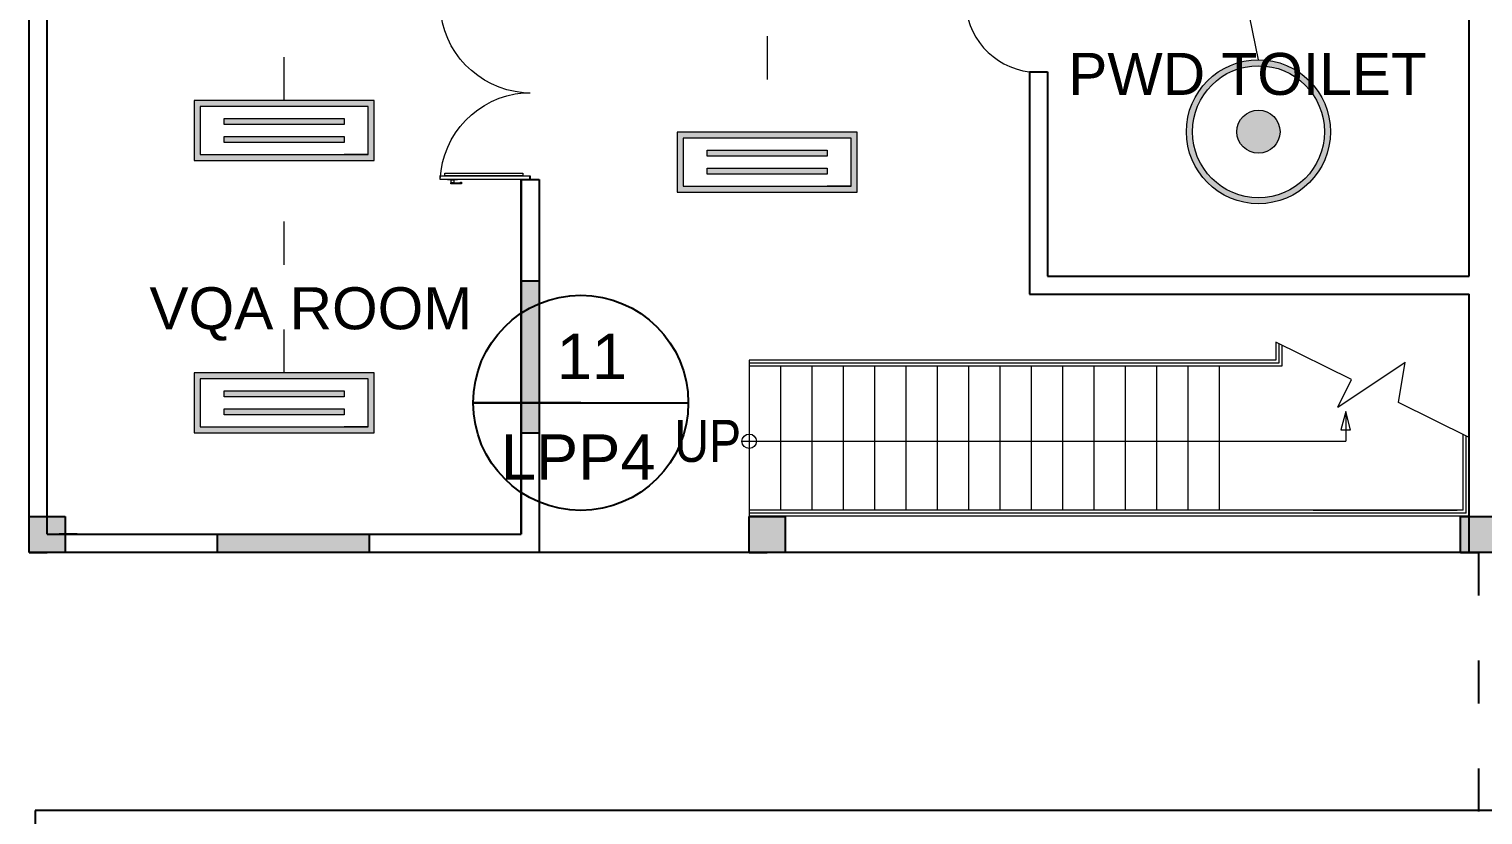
# Model space of a CAD drawing. Header units: millimetres. Extents: x 3339 to 2017737, y 4955 to 2748989.
# Drawn here: x 1486165 to 1498279, y 1287372 to 1293918 of the extents above; entities that cross this region are included whole.
import ezdxf

# ---------------------------------------------------------------- set-up
doc = ezdxf.new("R2010")
doc.units = ezdxf.units.MM
doc.header["$LTSCALE"] = 30
doc.linetypes.add('ACAD_ISO03W100', pattern=[30, 12, -18])
for name, color, linetype, lineweight in [('A-DETL-GENF', 92, 'Continuous', 13), ('A-DOOR', 31, 'Continuous', 13), ('LIGHT LINES', 6, 'ACAD_ISO03W100', 13), ('LIGHTS', 6, 'Continuous', 13), ('STAIR', 1, 'Continuous', 5), ('T-WAL', 4, 'Continuous', 5)]:
    doc.layers.add(name, color=color, linetype=linetype, lineweight=lineweight)
doc.layers.add('broken line', color=7, linetype='ACAD_ISO03W100', plot=False)
for name, color, linetype in [('DIM LINES', 7, 'Continuous'), ('TEXT', 7, 'Continuous'), ('window', 92, 'Continuous')]:
    doc.layers.add(name, color=color, linetype=linetype)
doc.styles.add('Arial Narrow', font='ARIALN.TTF', dxfattribs={"height": 200})
doc.styles.get("Standard").update_dxf_attribs({"font": 'arial.ttf'})
doc.dimstyles.new('GREEN', dxfattribs={"dimtxt": 1000, "dimasz": 600, "dimexe": 0.18, "dimexo": 0.0625, "dimgap": 0.09, "dimtad": 2, "dimdec": 0, "dimzin": 0, "dimdsep": 46, "dimtxsty": 'Standard', "dimblk": 'ARCHTICK', "dimcen": 0.09, "dimclrd": 3, "dimclre": 3, "dimclrt": 2, "dimadec": 0, "dimazin": 0, "dimtfac": 1, "dimtdec": 0, "dimtofl": 0, "dimtmove": 0, "dimatfit": 3, "dimfxl": 1, "dimtolj": 1, "dimtzin": 0, "dimarcsym": 0})

# ---------------------------------------------------------------- blocks, each defined once
blk = doc.blocks.new('double door no base 0.5')
at = {"color": 0}
for p, q in [((62065, 59903), (62095, 59903)), ((63478, 59903), (63508, 59903))]:
    blk.add_line(p, q, dxfattribs=at)
at = {"layer": 'A-DETL-GENF'}
for p, q in [((62095, 59843), (62095, 59193)), ((62118, 59843), (62095, 59843)), ((62118, 59193), (62118, 59843)), ((63456, 59193), (63456, 59843)), ((63456, 59843), (63478, 59843)), ((63478, 59843), (63478, 59193)), ((62036, 59324), (62027, 59332)), ((62027, 59332), (62027, 59271)), ((62042, 59332), (62027, 59332)), ((62027, 59271), (62036, 59271)), ((62037, 59271), (62027, 59271)), ((62027, 59271), (62027, 59242)), ((62027, 59242), (62037, 59242)), ((62036, 59271), (62036, 59324)), ((62036, 59324), (62042, 59324)), ((62037, 59242), (62037, 59271)), ((62037, 59268), (62037, 59244)), ((62061, 59268), (62037, 59268)), ((62037, 59244), (62061, 59244)), ((62042, 59324), (62042, 59332)), ((62065, 59299), (62061, 59294)), ((62061, 59294), (62061, 59218)), ((62061, 59244), (62061, 59268)), ((62065, 59214), (62065, 59299)), ((63508, 59214), (63508, 59299)), ((63508, 59299), (63513, 59294)), ((63513, 59294), (63513, 59218)), ((63513, 59244), (63513, 59268)), ((63513, 59268), (63537, 59268)), ((63537, 59244), (63513, 59244)), ((63532, 59324), (63532, 59332)), ((63532, 59332), (63546, 59332)), ((63538, 59324), (63532, 59324)), ((63537, 59271), (63546, 59271)), ((63537, 59242), (63537, 59271)), ((63537, 59268), (63537, 59244)), ((63546, 59242), (63537, 59242)), ((63538, 59324), (63546, 59332)), ((63538, 59271), (63538, 59324)), ((63546, 59271), (63538, 59271)), ((63546, 59332), (63546, 59271)), ((63546, 59271), (63546, 59242)), ((62061, 59218), (62065, 59214)), ((62095, 59193), (62118, 59193)), ((63478, 59193), (63456, 59193)), ((63513, 59218), (63508, 59214))]:
    blk.add_line(p, q, dxfattribs=at)
at = {"layer": 'A-DOOR', "lineweight": 18}
for p, q in [((62065, 59903), (62065, 59153)), ((62065, 59903), (62095, 59903)), ((62095, 59153), (62095, 59903)), ((63478, 59153), (63478, 59903)), ((63508, 59903), (63478, 59903)), ((63508, 59903), (63508, 59153)), ((62065, 59153), (62095, 59153)), ((63508, 59153), (63478, 59153))]:
    blk.add_line(p, q, dxfattribs=at)
at = {"layer": 'A-DOOR'}
blk.add_line((62787, 59847), (62787, 59903), dxfattribs=at)
for centre, start, end in [((62030, 59913), 272.6963, 355.0387), ((63544, 59913), 184.9613, 267.3037)]:
    blk.add_arc(centre, 760, start, end, dxfattribs=at)
blk = doc.blocks.new('_ArchTick')
at = {"color": 0, "linetype": 'ByBlock', "const_width": 0.15}
blk.add_lwpolyline([(-0.5, -0.5), (0.5, 0.5)], dxfattribs=at)
blk = doc.blocks.new('*D860')
at = {"layer": 'Defpoints', "color": 0, "transparency": 16777216}
for p in [(1486165, 1301709), (1526826, 1301709), (1519240, 1238709)]:
    blk.add_point(p, dxfattribs=at)
at = {"layer": 'DIM LINES', "color": 3, "linetype": 'ByBlock', "lineweight": -2, "transparency": 16777216}
for p, q in [((1486165, 1301709), (1526826, 1301709)), ((1526826, 1238709), (1526826, 1301709)), ((1519240, 1238709), (1526826, 1238709))]:
    blk.add_line(p, q, dxfattribs=at)
at = {"layer": 'DIM LINES', "color": 3, "lineweight": -2, "transparency": 16777216, "xscale": 600, "yscale": 600, "zscale": 600}
for p, rotation in [((1526826, 1301709), 90), ((1526826, 1238709), 270)]:
    blk.add_blockref('_ArchTick', p, dxfattribs=dict(at, rotation=rotation))
at = {"layer": 'DIM LINES', "color": 2, "transparency": 16777216, "insert": (1527337, 1270209), "char_height": 1000, "attachment_point": 5, "rotation": 90}
blk.add_mtext('\\A1;63000', dxfattribs=at)
blk = doc.blocks.new('Poste with lines')
h = blk.add_hatch(color=2)
h.dxf.hatch_style = 1
h.paths.add_polyline_path([(13203, 12318), (12903, 12318), (12903, 12018), (13203, 12018)])
at = {"color": 0}
for p, q in [((12903, 12018), (12903, 12318)), ((12903, 12318), (13203, 12318)), ((13203, 12318), (13203, 12018)), ((12903, 12018), (12903, 12168)), ((12903, 12018), (13053, 12018)), ((13053, 12018), (12903, 12018)), ((13203, 12018), (12903, 12018))]:
    blk.add_line(p, q, dxfattribs=at)

msp = doc.modelspace()

# ---------------------------------------------------------------- hatches: boundary and pattern name
at = {"layer": 'LIGHTS'}
h = msp.add_hatch(color=256, dxfattribs=at)
h.dxf.hatch_style = 1
h.paths.add_polyline_path([(1495808.1, 1293063.524, 1), (1497008.1, 1293063.524, 1)])
h.paths.add_polyline_path([(1496958.1, 1293063.524, -1), (1495858.1, 1293063.524, -1)], flags=16)
h.paths.add_polyline_path([(1496588.1, 1293063.524, -1), (1496228.1, 1293063.524, -1)], flags=0)
h = msp.add_hatch(color=256, dxfattribs=at)
h.dxf.hatch_style = 1
h.paths.add_polyline_path([(1489040.35, 1292824.413), (1489040.35, 1293324.413), (1487540.35, 1293324.413), (1487540.35, 1292824.413)])
h.paths.add_polyline_path([(1487590.35, 1292874.413), (1487590.35, 1293274.413), (1488990.35, 1293274.413), (1488990.35, 1292874.413), (1488790.35, 1292874.413)], flags=16)
h.paths.add_polyline_path([(1487790.35, 1292974.413), (1487790.35, 1293024.413), (1488790.35, 1293024.413), (1488790.35, 1292974.413)], flags=0)
h.paths.add_polyline_path([(1487790.35, 1293124.413), (1487790.35, 1293174.413), (1488790.35, 1293174.413), (1488790.35, 1293124.413)], flags=0)
h = msp.add_hatch(color=256, dxfattribs=at)
h.dxf.hatch_style = 1
h.paths.add_polyline_path([(1496588.1, 1293063.524, 1), (1496228.1, 1293063.524, 1)])
h = msp.add_hatch(color=256, dxfattribs=at)
h.dxf.hatch_style = 1
h.paths.add_polyline_path([(1487790.35, 1293174.413), (1487790.35, 1293124.413), (1488790.35, 1293124.413), (1488790.35, 1293174.413)])
h = msp.add_hatch(color=256, dxfattribs=at)
h.dxf.hatch_style = 1
h.paths.add_polyline_path([(1488790.35, 1292974.413), (1488790.35, 1293024.413), (1487790.35, 1293024.413), (1487790.35, 1292974.413)])
h = msp.add_hatch(color=256, dxfattribs=at)
h.dxf.hatch_style = 1
h.paths.add_polyline_path([(1491565.35, 1293059.357), (1491565.35, 1292559.357), (1493065.35, 1292559.357), (1493065.35, 1293059.357)])
h.paths.add_polyline_path([(1491615.35, 1292609.357), (1491615.35, 1293009.357), (1493015.35, 1293009.357), (1493015.35, 1292609.357), (1492815.35, 1292609.357)], flags=16)
h.paths.add_polyline_path([(1491815.35, 1292709.357), (1491815.35, 1292759.357), (1492815.35, 1292759.357), (1492815.35, 1292709.357)], flags=0)
h.paths.add_polyline_path([(1491815.35, 1292859.357), (1491815.35, 1292909.357), (1492815.35, 1292909.357), (1492815.35, 1292859.357)], flags=0)
h = msp.add_hatch(color=256, dxfattribs=at)
h.dxf.hatch_style = 1
h.paths.add_polyline_path([(1491815.35, 1292909.357), (1491815.35, 1292859.357), (1492815.35, 1292859.357), (1492815.35, 1292909.357)])
h = msp.add_hatch(color=256, dxfattribs=at)
h.dxf.hatch_style = 1
h.paths.add_polyline_path([(1492815.35, 1292709.357), (1492815.35, 1292759.357), (1491815.35, 1292759.357), (1491815.35, 1292709.357)])
h = msp.add_hatch(color=256, dxfattribs=at)
h.dxf.hatch_style = 1
h.paths.add_polyline_path([(1489040.35, 1290554.524), (1489040.35, 1291054.524), (1487540.35, 1291054.524), (1487540.35, 1290554.524)])
h.paths.add_polyline_path([(1487590.35, 1290604.524), (1487590.35, 1291004.524), (1488990.35, 1291004.524), (1488990.35, 1290604.524), (1488790.35, 1290604.524)], flags=16)
h.paths.add_polyline_path([(1487790.35, 1290704.524), (1487790.35, 1290754.524), (1488790.35, 1290754.524), (1488790.35, 1290704.524)], flags=0)
h.paths.add_polyline_path([(1487790.35, 1290854.524), (1487790.35, 1290904.524), (1488790.35, 1290904.524), (1488790.35, 1290854.524)], flags=0)
h = msp.add_hatch(color=256, dxfattribs=at)
h.dxf.hatch_style = 1
h.paths.add_polyline_path([(1487790.35, 1290904.524), (1487790.35, 1290854.524), (1488790.35, 1290854.524), (1488790.35, 1290904.524)])
h = msp.add_hatch(color=256, dxfattribs=at)
h.dxf.hatch_style = 1
h.paths.add_polyline_path([(1488790.35, 1290704.524), (1488790.35, 1290754.524), (1487790.35, 1290754.524), (1487790.35, 1290704.524)])
at = {"layer": 'window'}
h = msp.add_hatch(color=256, dxfattribs=at)
h.dxf.hatch_style = 1
h.paths.add_polyline_path([(1490265.35, 1291821.191), (1490265.35, 1290554.524), (1490415.35, 1290554.524), (1490415.35, 1291821.191)])
h = msp.add_hatch(color=256, dxfattribs=at)
h.dxf.hatch_style = 1
h.paths.add_polyline_path([(1488998.683, 1289709.357), (1487732.017, 1289709.357), (1487732.017, 1289559.357), (1488998.683, 1289559.357)])

# ---------------------------------------------------------------- linework, layer by layer
at = {"color": 0}
for p, q in [((1486165.35, 1289559.357), (1486165.35, 1301559.357)), ((1486315.35, 1289709.357), (1486315.35, 1298709.357)), ((1498165.35, 1291859.357), (1498165.35, 1294267.691)), ((1494500.85, 1293561.815), (1494500.85, 1291709.357)), ((1494500.85, 1293561.815), (1494650.85, 1293561.815)), ((1494650.85, 1293561.815), (1494650.85, 1291859.357)), ((1490265.35, 1293389.695), (1490265.35, 1293386.02)), ((1490265.35, 1292666.357), (1490265.35, 1289709.357)), ((1490265.35, 1292666.357), (1490415.35, 1292666.357)), ((1490415.35, 1292666.357), (1490415.35, 1289559.357)), ((1494650.85, 1291859.357), (1498165.35, 1291859.357)), ((1494650.85, 1291859.357), (1498165.35, 1291859.357)), ((1494500.85, 1291709.357), (1498165.35, 1291709.357)), ((1498165.35, 1289559.357), (1498165.35, 1291709.357)), ((1498165.35, 1289559.357), (1498165.35, 1291709.357)), ((1486315.35, 1289709.357), (1490265.35, 1289709.357)), ((1486565.35, 1289709.357), (1486415.35, 1289709.357)), ((1510215.35, 1289559.357), (1486165.35, 1289559.357)), ((1510215.35, 1287409.357), (1486215.35, 1287409.357)), ((1486215.35, 1287409.357), (1486215.35, 1287284.357))]:
    msp.add_line(p, q, dxfattribs=at)
for p, q in [((1490265.35, 1289709.357), (1490265.35, 1292666.357)), ((1490761.849, 1290804.524), (1489861.849, 1290804.524)), ((1489861.849, 1290804.524), (1491661.849, 1290804.524)), ((1486465.35, 1289709.357), (1490265.35, 1289709.357)), ((1487732.017, 1289709.357), (1488998.683, 1289709.357))]:
    msp.add_line(p, q)
msp.add_circle((1490761.849, 1290804.524), 896.27)
at = {"layer": 'A-DOOR'}
msp.add_arc((1494575.85, 1294167.691), 610.5, 180, 262.94338, dxfattribs=at)
at = {"layer": 'broken line'}
msp.add_line((1498241.79, 1289559.537), (1498240.35, 1239009.537), dxfattribs=at)
at = {"layer": 'LIGHT LINES'}
for p, q in [((1492315.35, 1298359.357), (1492315.35, 1293059.357)), ((1488290.35, 1293324.413), (1488290.35, 1295094.302)), ((1496408.1, 1293663.524), (1496140.35, 1294959.357)), ((1488290.35, 1291054.524), (1488290.35, 1292824.413))]:
    msp.add_line(p, q, dxfattribs=at)
at = {"layer": 'LIGHTS'}
for p, q in [((1489040.35, 1293324.413), (1487540.35, 1293324.413)), ((1487540.35, 1293324.413), (1487540.35, 1292824.413)), ((1488990.35, 1293274.413), (1487590.35, 1293274.413)), ((1487590.35, 1293274.413), (1487590.35, 1292874.413)), ((1488990.35, 1292874.413), (1488990.35, 1293274.413)), ((1489040.35, 1292824.413), (1489040.35, 1293324.413)), ((1487790.35, 1293124.413), (1487790.35, 1293174.413)), ((1487790.35, 1293174.413), (1488790.35, 1293174.413)), ((1488790.35, 1293124.413), (1487790.35, 1293124.413)), ((1488790.35, 1293174.413), (1488790.35, 1293124.413)), ((1487790.35, 1292974.413), (1487790.35, 1293024.413)), ((1487790.35, 1293024.413), (1488790.35, 1293024.413)), ((1488790.35, 1293024.413), (1488790.35, 1292974.413)), ((1493065.35, 1293059.357), (1491565.35, 1293059.357)), ((1491565.35, 1293059.357), (1491565.35, 1292559.357)), ((1493015.35, 1293009.357), (1491615.35, 1293009.357)), ((1491615.35, 1293009.357), (1491615.35, 1292609.357)), ((1493015.35, 1292609.357), (1493015.35, 1293009.357)), ((1493065.35, 1292559.357), (1493065.35, 1293059.357)), ((1487590.35, 1292874.413), (1488990.35, 1292874.413)), ((1488790.35, 1292974.413), (1487790.35, 1292974.413)), ((1488990.35, 1292874.413), (1488790.35, 1292874.413)), ((1491815.35, 1292859.357), (1491815.35, 1292909.357)), ((1491815.35, 1292909.357), (1492815.35, 1292909.357)), ((1492815.35, 1292859.357), (1491815.35, 1292859.357)), ((1492815.35, 1292909.357), (1492815.35, 1292859.357)), ((1487540.35, 1292824.413), (1489040.35, 1292824.413)), ((1491815.35, 1292709.357), (1491815.35, 1292759.357)), ((1491815.35, 1292759.357), (1492815.35, 1292759.357)), ((1492815.35, 1292759.357), (1492815.35, 1292709.357)), ((1492815.35, 1292709.357), (1491815.35, 1292709.357)), ((1491565.35, 1292559.357), (1493065.35, 1292559.357)), ((1491615.35, 1292609.357), (1493015.35, 1292609.357)), ((1493015.35, 1292609.357), (1492815.35, 1292609.357)), ((1489040.35, 1291054.524), (1487540.35, 1291054.524)), ((1487540.35, 1291054.524), (1487540.35, 1290554.524)), ((1489040.35, 1290554.524), (1489040.35, 1291054.524)), ((1488990.35, 1291004.524), (1487590.35, 1291004.524)), ((1487590.35, 1291004.524), (1487590.35, 1290604.524)), ((1488990.35, 1290604.524), (1488990.35, 1291004.524)), ((1487790.35, 1290854.524), (1487790.35, 1290904.524)), ((1487790.35, 1290904.524), (1488790.35, 1290904.524)), ((1488790.35, 1290854.524), (1487790.35, 1290854.524)), ((1488790.35, 1290904.524), (1488790.35, 1290854.524)), ((1487790.35, 1290704.524), (1487790.35, 1290754.524)), ((1487790.35, 1290754.524), (1488790.35, 1290754.524)), ((1488790.35, 1290704.524), (1487790.35, 1290704.524)), ((1488790.35, 1290754.524), (1488790.35, 1290704.524)), ((1487540.35, 1290554.524), (1489040.35, 1290554.524)), ((1487590.35, 1290604.524), (1488990.35, 1290604.524)), ((1488990.35, 1290604.524), (1488790.35, 1290604.524))]:
    msp.add_line(p, q, dxfattribs=at)
for radius in [600, 550, 180]:
    msp.add_circle((1496408.1, 1293063.524), radius, dxfattribs=at)
at = {"layer": 'STAIR'}
for p, q in [((1497184.358, 1290998.935), (1496554.239, 1291309.357)), ((1497071.156, 1290769.15), (1497629.738, 1291142.493)), ((1498165.35, 1290515.659), (1497575.14, 1290806.42)), ((1498115.35, 1289909.357), (1498115.35, 1290540.291)), ((1498140.35, 1289884.357), (1498140.35, 1290527.975)), ((1498165.35, 1289859.357), (1498165.35, 1290515.659)), ((1492165.252, 1289859.357), (1492165.35, 1289859.357))]:
    msp.add_line(p, q, dxfattribs=at)
at = {"layer": 'STAIR', "color": 244, "linetype": 'ByBlock', "true_color": 0x991b1e}
for p, q in [((1492165.35, 1291109.357), (1492165.35, 1289859.357)), ((1492426.461, 1291109.357), (1492426.461, 1289909.357))]:
    msp.add_line(p, q, dxfattribs=at)
at = {"layer": 'STAIR', "color": 1}
for p, q in [((1497136.183, 1290733.004), (1497094.219, 1290579.606)), ((1497136.183, 1290733.004), (1497136.183, 1290484.357)), ((1497174.983, 1290579.606), (1497136.183, 1290733.004)), ((1497094.219, 1290579.606), (1497174.983, 1290579.606)), ((1492104.971, 1290484.357), (1497136.183, 1290484.357))]:
    msp.add_line(p, q, dxfattribs=at)
at = {"layer": 'STAIR'}
for points in [[(1497575.14, 1290806.42), (1497629.738, 1291142.493)], [(1497071.156, 1290769.15), (1497184.358, 1290998.935)]]:
    msp.add_lwpolyline(points, dxfattribs=at)
at = {"layer": 'STAIR', "color": 1}
msp.add_circle((1492165.35, 1290484.357), 60.379, dxfattribs=at)
at = {"layer": 'T-WAL', "color": 244, "linetype": 'ByBlock', "true_color": 0x991b1e}
for p, q in [((1496554.239, 1291309.357), (1496554.239, 1291159.357)), ((1496579.239, 1291297.041), (1496579.239, 1291134.357)), ((1496604.239, 1291284.725), (1496604.239, 1291109.357)), ((1492165.35, 1291159.357), (1492165.35, 1291109.357)), ((1496554.239, 1291159.357), (1492165.35, 1291159.357)), ((1496579.239, 1291134.357), (1492165.35, 1291134.357)), ((1496604.239, 1291109.357), (1492165.35, 1291109.357)), ((1492687.572, 1291109.357), (1492687.572, 1289909.357)), ((1492948.683, 1291109.357), (1492948.683, 1289909.357)), ((1493209.795, 1291109.357), (1493209.795, 1289909.357)), ((1493470.906, 1291109.357), (1493470.906, 1289909.357)), ((1493732.017, 1291109.357), (1493732.017, 1289909.357)), ((1493993.128, 1291109.357), (1493993.128, 1289909.357)), ((1494254.239, 1291109.357), (1494254.239, 1289909.357)), ((1494515.35, 1291109.357), (1494515.35, 1289909.357)), ((1494776.461, 1291109.357), (1494776.461, 1289909.357)), ((1495037.572, 1291109.357), (1495037.572, 1289909.357)), ((1495298.683, 1291109.357), (1495298.683, 1289909.357)), ((1495559.795, 1291109.357), (1495559.795, 1289909.357)), ((1495820.906, 1291109.357), (1495820.906, 1289909.357)), ((1496082.017, 1291109.357), (1496082.017, 1289909.357)), ((1498115.35, 1289909.357), (1492165.35, 1289909.357)), ((1498140.35, 1289884.357), (1492165.35, 1289884.357)), ((1498165.35, 1289859.357), (1492165.35, 1289859.357)), ((1497407.017, 1289909.357), (1496207.017, 1289909.357)), ((1496865.35, 1289909.357), (1498065.35, 1289909.357))]:
    msp.add_line(p, q, dxfattribs=at)
at = {"layer": 'window'}
for p, q in [((1490265.35, 1291821.191), (1490415.35, 1291821.191)), ((1490265.35, 1290554.524), (1490415.35, 1290554.524)), ((1487732.017, 1289709.357), (1487732.017, 1289559.357)), ((1488998.683, 1289709.357), (1488998.683, 1289559.357))]:
    msp.add_line(p, q, dxfattribs=at)

# ---------------------------------------------------------------- block references
at = {"color": 0, "xscale": -1, "rotation": 269.9999999999866}
msp.add_blockref('double door no base 0.5', (1430437.088, 1230601.086), dxfattribs=at)
at = {"color": 0}
for p in [(1473261.859, 1277541.247), (1479261.859, 1277541.247), (1485188.299, 1277541.247)]:
    msp.add_blockref('Poste with lines', p, dxfattribs=at)

# ---------------------------------------------------------------- texts
at = {"char_height": 377.35925, "attachment_point": 1}
for s, insert in [('\\pxt0.39537;11', (1490561.849, 1291379.863)), ('\\pxqc,t0.39537;LPP4', (1490551.849, 1290541.883))]:
    msp.add_mtext_dynamic_manual_height_columns(s, width=377.35925, gutter_width=1886.796, heights=[0], dxfattribs=dict(at, insert=insert))
at = {"layer": 'STAIR', "color": 1, "insert": (1491541.493, 1290662.819), "char_height": 350, "attachment_point": 1, "style": 'Arial Narrow'}
msp.add_mtext_dynamic_manual_height_columns('UP', width=800.09192, gutter_width=1, heights=[136.329], dxfattribs=at)
at = {"layer": 'TEXT', "char_height": 350, "attachment_point": 1}
for s, width, insert in [('\\pxqc,t9;PWD TOILET', 2917.42681, (1494858.745, 1293719.909)), ('\\pxqc;VQA ROOM', 4394.73285, (1486315.35, 1291767.598))]:
    msp.add_mtext_dynamic_manual_height_columns(s, width=width, gutter_width=0, heights=[1406.025], dxfattribs=dict(at, insert=insert))

# ---------------------------------------------------------------- dimensions: what is measured, and where the dimension line sits
at = {"layer": 'DIM LINES', "color": 0}
dim = msp.add_linear_dim(base=(1526826.032, 1301709.357), p1=(1519240.35, 1238709.357), p2=(1486165.35, 1301709.357), angle=90, dimstyle='GREEN', dxfattribs=at)
dim.commit()
dim.dimension.update_dxf_attribs({"geometry": '*D860', "text_midpoint": (1527337.036, 1270209.357)})

doc.saveas('drawing.dxf')
